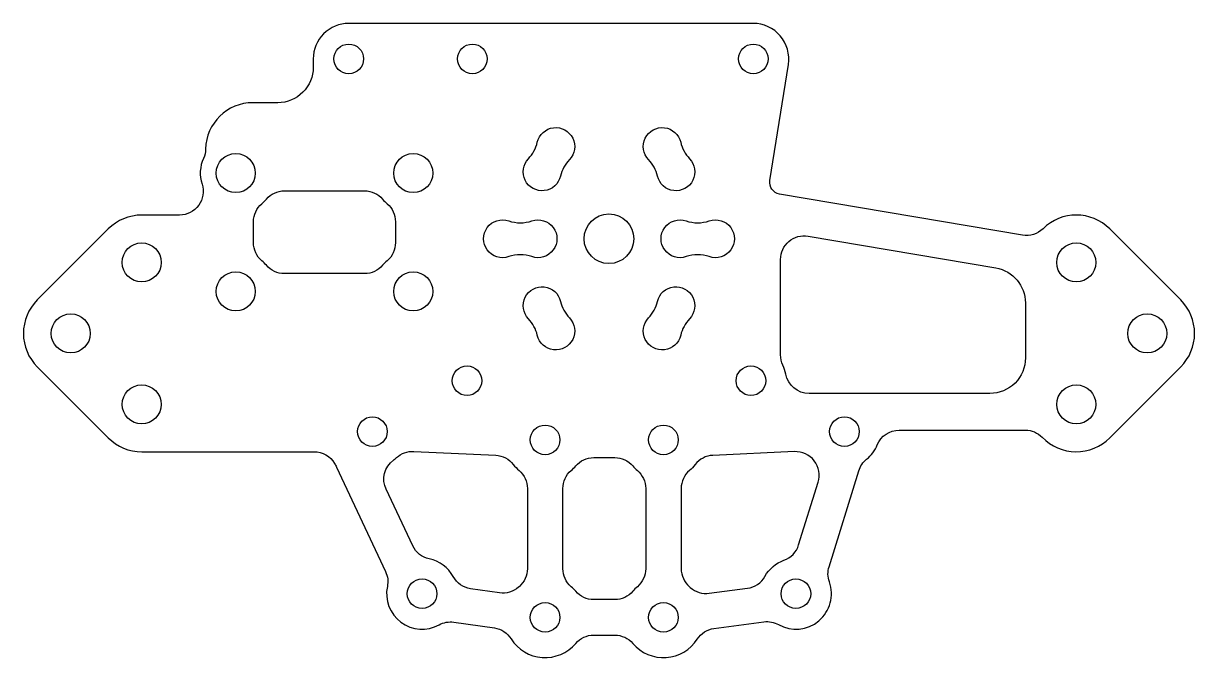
# Model space of a CAD drawing. Header units: millimetres. Extents: x -49.2 to 49.8, y -1.6 to 52.
import ezdxf

# ---------------------------------------------------------------- set-up
doc = ezdxf.new("R2010")
doc.units = ezdxf.units.MM
doc.layers.get('0').update_dxf_attribs({"linetype": 'CONTINUOUS'})

msp = doc.modelspace()

# ---------------------------------------------------------------- linework, layer by layer
for points in [[(13.864, 38.697), (15.426, 48.505, 0.461261), (12.463, 51.976), (-21.737, 51.976, 0.414214), (-24.737, 48.976), (-24.737, 48.276, -0.414214), (-27.737, 45.276), (-29.837, 45.276, 0.408079), (-33.836, 41.36, -0.102142), (-34.016, 40.572, 0.188005), (-34.139, 38.396, -0.509851), (-36.04, 35.776), (-39.237, 35.776, 0.198912), (-42.065, 34.605), (-48.065, 28.605, 0.414214), (-48.065, 22.948), (-42.065, 16.948, 0.198912), (-39.237, 15.776), (-24.661, 15.776, -0.267949), (-22.929, 14.776, -0.021125), (-22.772, 14.477), (-18.622, 5.642, -0.162278), (-18.474, 4.385, 0.639533), (-14.096, 1.145, -0.162278), (-12.852, 1.37), (-9.42, 0.877, -0.219855), (-8.013, -0.037, 0.506096), (-2.547, -0.427, -0.219855), (-1.024, 0.276), (0.751, 0.276, -0.219855), (2.274, -0.427, 0.502956), (7.721, -0.065, -0.219855), (9.138, 0.834), (13.355, 1.397, -0.162278), (14.597, 1.159, 0.692942), (18.889, 4.783, -0.162278), (18.863, 6.048), (21.387, 14.173, -0.149165), (22.044, 15.139, 0.127939), (22.944, 16.351, -0.305598), (24.798, 17.601), (35.454, 17.601, -0.203009), (36.891, 16.993, 0.418835), (42.592, 16.948), (48.592, 22.948, 0.414214), (48.592, 28.605), (42.592, 34.605, 0.41255), (36.951, 34.621, -0.241479), (35.21, 34.071), (14.685, 37.554, -0.411248)], [(-6.549, 40.54, 0.134474), (-5.795, 41.933, -1.310733), (-3.081, 40.464, 0.134474), (-3.835, 39.07, -1.310733)], [(6.322, 41.933, 0.134474), (7.076, 40.54, -1.310733), (4.362, 39.07, 0.134474), (3.607, 40.464, -1.310733)], [(-29.083, 36.737, 0.040146), (-28.697, 37.123, -0.219855), (-27.174, 37.826), (-20.399, 37.826, -0.219855), (-18.876, 37.123, 0.040146), (-18.49, 36.737, -0.219855), (-17.787, 35.214), (-17.787, 33.439, -0.219855), (-18.49, 31.916, 0.040146), (-18.876, 31.53, -0.219855), (-20.399, 30.826), (-27.174, 30.826, -0.219855), (-28.697, 31.53, 0.040146), (-29.083, 31.916, -0.219855), (-29.787, 33.439), (-29.787, 35.214, -0.219855)], [(-8.215, 35.289, 0.167625), (-6.258, 35.289, -1.402762), (-6.258, 32.264, 0.167625), (-8.215, 32.264, -1.402762)], [(6.785, 35.289, 0.167625), (8.742, 35.289, -1.402762), (8.742, 32.264, 0.167625), (6.785, 32.264, -1.402762)], [(32.463, 20.701), (17.177, 20.701, -0.360723), (15.212, 22.331, 0.06635), (14.963, 23.084, -0.113237), (14.763, 23.956), (14.763, 32.028, -0.464338), (17.098, 34), (32.965, 31.308, -0.365805), (35.463, 28.35), (35.463, 23.701, -0.414214)], [(-5.795, 25.619, 0.134474), (-6.549, 27.013, -1.310733), (-3.835, 28.482, 0.134474), (-3.081, 27.088, -1.310733)], [(3.607, 27.088, 0.134474), (4.362, 28.482, -1.310733), (7.076, 27.013, 0.134474), (6.322, 25.619, -1.310733)], [(-12.905, 5.217, 0.21986), (-14.928, 6.714, -0.236068), (-16.332, 7.822), (-18.578, 12.603, -0.357707), (-17.955, 15.063, 0.027927), (-17.697, 15.276, -0.201513), (-16.242, 15.807), (-9.316, 15.475, -0.219855), (-7.828, 14.699, 0.052148), (-7.34, 14.187, -0.219855), (-6.637, 12.664), (-6.637, 5.889, -0.219855), (-7.34, 4.366, 0.004434), (-7.386, 4.326, -0.219855), (-8.994, 3.846), (-11.435, 4.197, -0.236068)], [(-2.547, 3.98, 0.040146), (-2.933, 4.366, -0.219855), (-3.637, 5.889), (-3.637, 12.664, -0.219855), (-2.933, 14.187, 0.040146), (-2.547, 14.573, -0.219855), (-1.024, 15.276), (0.751, 15.276, -0.219855), (2.274, 14.573, 0.040146), (2.66, 14.187, -0.219855), (3.363, 12.664), (3.363, 5.889, -0.219855), (2.66, 4.366, 0.040146), (2.274, 3.98, -0.219855), (0.751, 3.276), (-1.024, 3.276, -0.219855)], [(17.94, 13.19, 0.519872), (15.939, 15.782), (9.04, 15.466, 0.219855), (7.551, 14.693, -0.0516), (7.067, 14.187, 0.219855), (6.363, 12.664), (6.363, 5.889, 0.219855), (7.067, 4.366, -0.006937), (7.138, 4.303, 0.219855), (8.741, 3.807), (11.966, 4.238, 0.236068), (13.446, 5.243, -0.181375), (15.056, 6.602, 0.236068), (16.295, 7.893)]]:
    msp.add_lwpolyline(points, format="xyb", close=True)
for centre, radius in [((-21.737, 48.976), 1.25), ((-11.287, 48.976), 1.25), ((12.463, 48.976), 1.25), ((-31.287, 39.326), 1.65), ((-16.287, 39.326), 1.65), ((0.263, 33.776), 2.1), ((-39.237, 31.776), 1.65), ((39.763, 31.776), 1.65), ((-31.287, 29.326), 1.65), ((-16.287, 29.326), 1.65), ((-45.237, 25.776), 1.65), ((45.763, 25.776), 1.65), ((-11.737, 21.776), 1.25), ((12.263, 21.776), 1.25), ((-39.237, 19.776), 1.65), ((39.763, 19.776), 1.65), ((-19.737, 17.476), 1.25), ((-5.137, 16.776), 1.25), ((4.863, 16.776), 1.25), ((20.163, 17.476), 1.25), ((-15.537, 3.776), 1.25), ((16.063, 3.776), 1.25), ((-5.137, 1.776), 1.25), ((4.863, 1.776), 1.25)]:
    msp.add_circle(centre, radius)

doc.saveas('drawing.dxf')
